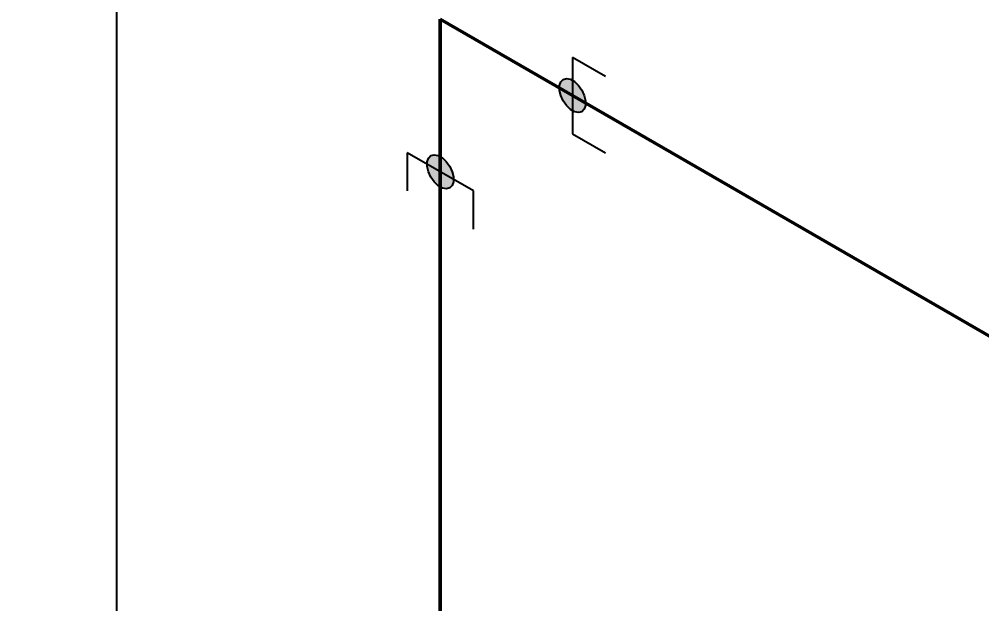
# Model space of a CAD drawing. Header units: millimetres. Extents: x 0 to 594, y 0 to 420.
# Drawn here: x 101.87 to 140.49, y 358.37 to 381.83 of the extents above; entities that cross this region are included whole.
import ezdxf

# ---------------------------------------------------------------- set-up
doc = ezdxf.new("R2010")
doc.units = ezdxf.units.MM
doc.header["$LTSCALE"] = 0.25
doc.layers.add('용접', color=1, linetype='Continuous')
doc.layers.add('치수', color=1, linetype='Continuous')
doc.layers.add('파이프 작은 보어', color=30, linetype='Continuous', lineweight=50)
doc.styles.add('AdskIsoMetric', font='arial.ttf', dxfattribs={"width": 0.8, "height": 2.5})
doc.styles.add('AdskIsoMetric-30', font='arial.ttf', dxfattribs={"width": 0.8, "height": 2.5})
doc.styles.add('AdskIsoMetric30', font='arial.ttf', dxfattribs={"width": 0.8, "oblique": 30, "height": 2.5})
doc.dimstyles.new('AdskIsoMetric', dxfattribs={"dimtxt": 2.5, "dimasz": 2.5, "dimexe": 1, "dimexo": 2, "dimgap": 0.8, "dimtad": 1, "dimdec": 0, "dimrnd": 1, "dimzin": 0, "dimdsep": 46, "dimtxsty": 'AdskIsoMetric', "dimcen": 0, "dimclrt": 7, "dimadec": 0, "dimazin": 0, "dimtfac": 1, "dimtdec": 0, "dimtmove": 1, "dimatfit": 3, "dimfxl": 0, "dimfrac": 2, "dimtolj": 1, "dimtzin": 0, "dimarcsym": 0})

# ---------------------------------------------------------------- blocks, each defined once
blk = doc.blocks.new('*D32')
at = {"layer": 'Defpoints', "color": 0}
for p in [(118.767, 381.832), (105.776, 280.494), (118.767, 272.994)]:
    blk.add_point(p, dxfattribs=at)
at = {"layer": '치수', "color": 0, "lineweight": -2}
for p, q in [((116.767, 382.986), (104.776, 389.909)), ((105.776, 386.832), (105.776, 282.994)), ((116.767, 274.149), (104.776, 281.072))]:
    blk.add_line(p, q, dxfattribs=at)
at = {"layer": '치수', "color": 0}
for points in [[(105.36, 386.832), (106.193, 386.832), (105.776, 389.332)], [(105.36, 282.994), (106.193, 282.994), (105.776, 280.494)]]:
    blk.add_solid(points, dxfattribs=at)
at = {"layer": '치수', "color": 7, "insert": (103.51, 336.222), "char_height": 2.5, "attachment_point": 5, "rotation": 90, "style": 'AdskIsoMetric30'}
blk.add_mtext('\\A1;4429', dxfattribs=at)
blk = doc.blocks.new('*D33')
at = {"layer": 'Defpoints', "color": 0}
for p in [(118.767, 396.832), (118.767, 381.832), (265.378, 297.185)]:
    blk.add_point(p, dxfattribs=at)
at = {"layer": '치수', "color": 0, "lineweight": -2}
for p, q in [((118.767, 384.141), (118.767, 397.986)), ((263.213, 313.435), (120.932, 395.582)), ((265.378, 299.495), (265.378, 313.34))]:
    blk.add_line(p, q, dxfattribs=at)
at = {"layer": '치수', "color": 0}
for points in [[(121.14, 395.943), (120.723, 395.221), (118.767, 396.832)], [(263.422, 313.796), (263.005, 313.075), (265.378, 312.185)]]:
    blk.add_solid(points, dxfattribs=at)
at = {"layer": '치수', "color": 7, "insert": (192.073, 357.126), "char_height": 2.5, "attachment_point": 5, "rotation": 330, "style": 'AdskIsoMetric-30'}
blk.add_mtext('\\A1;1384', dxfattribs=at)
blk = doc.blocks.new('엘보우-9-Iso2DSkew90')
at = {"color": 0, "linetype": 'ByBlock', "lineweight": -2, "extrusion": (-0.707107, -0.408248, 0.57735)}
for p, q in [((0, 0), (0, -6.124)), ((0, 0), (0, 0)), ((5.303, -3.062), (0, 0))]:
    blk.add_line(p, q, dxfattribs=at)
blk = doc.blocks.new('SocketWeld-1-IsoRight')
blk.add_hatch(color=256).paths.add_polyline_path([(0.0055, 0.0371), (0.0057, 0.0369), (0.006, 0.0367), (0.0062, 0.0365), (0.0064, 0.0363), (0.0066, 0.0361), (0.0068, 0.0359), (0.007, 0.0357), (0.0072, 0.0355), (0.0075, 0.0353), (0.0077, 0.0351), (0.0079, 0.0349), (0.0081, 0.0347), (0.0083, 0.0345), (0.0085, 0.0343), (0.0088, 0.0341), (0.009, 0.0339), (0.0092, 0.0337), (0.0094, 0.0334), (0.0096, 0.0332), (0.0098, 0.033), (0.01, 0.0328), (0.0103, 0.0326), (0.0105, 0.0324), (0.0107, 0.0322), (0.0109, 0.032), (0.0111, 0.0318), (0.0113, 0.0316), (0.0115, 0.0314), (0.0118, 0.0312), (0.012, 0.031), (0.0122, 0.0308), (0.0124, 0.0306), (0.0126, 0.0304), (0.0128, 0.0302), (0.013, 0.03), (0.0133, 0.0298), (0.0135, 0.0296), (0.0137, 0.0294), (0.0139, 0.0292), (0.0141, 0.0289), (0.0143, 0.0287), (0.0145, 0.0285), (0.0148, 0.0283), (0.015, 0.0281), (0.0152, 0.0279), (0.0154, 0.0277), (0.0156, 0.0275), (0.0158, 0.0273), (0.0161, 0.0271), (0.0161, 0.0271), (0.0162, 0.0268), (0.0164, 0.0266), (0.0166, 0.0263), (0.0168, 0.0261), (0.017, 0.0258), (0.0171, 0.0256), (0.0173, 0.0253), (0.0175, 0.025), (0.0177, 0.0248), (0.0179, 0.0245), (0.0181, 0.0243), (0.0182, 0.024), (0.0184, 0.0237), (0.0186, 0.0235), (0.0188, 0.0232), (0.019, 0.023), (0.0192, 0.0227), (0.0193, 0.0225), (0.0195, 0.0222), (0.0197, 0.0219), (0.0199, 0.0217), (0.0201, 0.0214), (0.0203, 0.0212), (0.0204, 0.0209), (0.0206, 0.0206), (0.0208, 0.0204), (0.021, 0.0201), (0.0212, 0.0199), (0.0213, 0.0196), (0.0215, 0.0193), (0.0217, 0.0191), (0.0219, 0.0188), (0.0221, 0.0186), (0.0223, 0.0183), (0.0224, 0.0181), (0.0226, 0.0178), (0.0228, 0.0175), (0.023, 0.0173), (0.0232, 0.017), (0.0234, 0.0168), (0.0235, 0.0165), (0.0237, 0.0162), (0.0239, 0.016), (0.0241, 0.0157), (0.0243, 0.0155), (0.0245, 0.0152), (0.0246, 0.015), (0.0248, 0.0147), (0.025, 0.0144), (0.025, 0.0144), (0.0251, 0.0141), (0.0253, 0.0139), (0.0254, 0.0136), (0.0255, 0.0133), (0.0257, 0.013), (0.0258, 0.0127), (0.0259, 0.0124), (0.0261, 0.0121), (0.0262, 0.0118), (0.0263, 0.0116), (0.0265, 0.0113), (0.0266, 0.011), (0.0267, 0.0107), (0.0269, 0.0104), (0.027, 0.0101), (0.0271, 0.0098), (0.0273, 0.0095), (0.0274, 0.0093), (0.0275, 0.009), (0.0277, 0.0087), (0.0278, 0.0084), (0.0279, 0.0081), (0.0281, 0.0078), (0.0282, 0.0075), (0.0283, 0.0072), (0.0284, 0.007), (0.0286, 0.0067), (0.0287, 0.0064), (0.0288, 0.0061), (0.029, 0.0058), (0.0291, 0.0055), (0.0292, 0.0052), (0.0294, 0.0049), (0.0295, 0.0047), (0.0296, 0.0044), (0.0298, 0.0041), (0.0299, 0.0038), (0.03, 0.0035), (0.0302, 0.0032), (0.0303, 0.0029), (0.0304, 0.0026), (0.0306, 0.0024), (0.0307, 0.0021), (0.0308, 0.0018), (0.031, 0.0015), (0.0311, 0.0012), (0.0312, 0.0009), (0.0314, 0.0006), (0.0315, 0.0003), (0.0315, 0.0003), (0.0316, 0.0001), (0.0316, -0.0002), (0.0317, -0.0005), (0.0318, -0.0008), (0.0319, -0.0011), (0.0319, -0.0014), (0.032, -0.0017), (0.0321, -0.002), (0.0321, -0.0022), (0.0322, -0.0025), (0.0323, -0.0028), (0.0323, -0.0031), (0.0324, -0.0034), (0.0325, -0.0037), (0.0325, -0.004), (0.0326, -0.0043), (0.0327, -0.0046), (0.0328, -0.0048), (0.0328, -0.0051), (0.0329, -0.0054), (0.033, -0.0057), (0.033, -0.006), (0.0331, -0.0063), (0.0332, -0.0066), (0.0332, -0.0069), (0.0333, -0.0071), (0.0334, -0.0074), (0.0335, -0.0077), (0.0335, -0.008), (0.0336, -0.0083), (0.0337, -0.0086), (0.0337, -0.0089), (0.0338, -0.0092), (0.0339, -0.0095), (0.0339, -0.0097), (0.034, -0.01), (0.0341, -0.0103), (0.0342, -0.0106), (0.0342, -0.0109), (0.0343, -0.0112), (0.0344, -0.0115), (0.0344, -0.0118), (0.0345, -0.012), (0.0346, -0.0123), (0.0346, -0.0126), (0.0347, -0.0129), (0.0348, -0.0132), (0.0349, -0.0135), (0.0349, -0.0138), (0.0349, -0.0138), (0.0349, -0.014), (0.0349, -0.0143), (0.0349, -0.0146), (0.0349, -0.0148), (0.0349, -0.0151), (0.0349, -0.0153), (0.0349, -0.0156), (0.0349, -0.0159), (0.0349, -0.0161), (0.0349, -0.0164), (0.0349, -0.0166), (0.0349, -0.0169), (0.0349, -0.0172), (0.0349, -0.0174), (0.0349, -0.0177), (0.0349, -0.0179), (0.0349, -0.0182), (0.0349, -0.0185), (0.0349, -0.0187), (0.0349, -0.019), (0.0349, -0.0192), (0.0349, -0.0195), (0.0349, -0.0198), (0.0349, -0.02), (0.0349, -0.0203), (0.0349, -0.0206), (0.0349, -0.0208), (0.0349, -0.0211), (0.0349, -0.0213), (0.0349, -0.0216), (0.0349, -0.0219), (0.0349, -0.0221), (0.0349, -0.0224), (0.0349, -0.0226), (0.0349, -0.0229), (0.0349, -0.0232), (0.0349, -0.0234), (0.0349, -0.0237), (0.0349, -0.0239), (0.0349, -0.0242), (0.0349, -0.0245), (0.0349, -0.0247), (0.0349, -0.025), (0.0349, -0.0252), (0.0349, -0.0255), (0.0349, -0.0258), (0.0349, -0.026), (0.0349, -0.0263), (0.0349, -0.0265), (0.0349, -0.0265), (0.0349, -0.0268), (0.0348, -0.027), (0.0347, -0.0272), (0.0346, -0.0274), (0.0346, -0.0276), (0.0345, -0.0278), (0.0344, -0.028), (0.0344, -0.0282), (0.0343, -0.0284), (0.0342, -0.0286), (0.0342, -0.0288), (0.0341, -0.029), (0.034, -0.0292), (0.0339, -0.0295), (0.0339, -0.0297), (0.0338, -0.0299), (0.0337, -0.0301), (0.0337, -0.0303), (0.0336, -0.0305), (0.0335, -0.0307), (0.0335, -0.0309), (0.0334, -0.0311), (0.0333, -0.0313), (0.0332, -0.0315), (0.0332, -0.0317), (0.0331, -0.0319), (0.033, -0.0322), (0.033, -0.0324), (0.0329, -0.0326), (0.0328, -0.0328), (0.0328, -0.033), (0.0327, -0.0332), (0.0326, -0.0334), (0.0325, -0.0336), (0.0325, -0.0338), (0.0324, -0.034), (0.0323, -0.0342), (0.0323, -0.0344), (0.0322, -0.0346), (0.0321, -0.0349), (0.0321, -0.0351), (0.032, -0.0353), (0.0319, -0.0355), (0.0319, -0.0357), (0.0318, -0.0359), (0.0317, -0.0361), (0.0316, -0.0363), (0.0316, -0.0365), (0.0315, -0.0367), (0.0315, -0.0367), (0.0314, -0.0369), (0.0312, -0.037), (0.0311, -0.0371), (0.031, -0.0373), (0.0308, -0.0374), (0.0307, -0.0375), (0.0306, -0.0377), (0.0304, -0.0378), (0.0303, -0.0379), (0.0302, -0.0381), (0.03, -0.0382), (0.0299, -0.0383), (0.0298, -0.0385), (0.0296, -0.0386), (0.0295, -0.0387), (0.0294, -0.0389), (0.0292, -0.039), (0.0291, -0.0391), (0.029, -0.0393), (0.0288, -0.0394), (0.0287, -0.0395), (0.0286, -0.0397), (0.0284, -0.0398), (0.0283, -0.0399), (0.0282, -0.0401), (0.0281, -0.0402), (0.0279, -0.0403), (0.0278, -0.0405), (0.0277, -0.0406), (0.0275, -0.0408), (0.0274, -0.0409), (0.0273, -0.041), (0.0271, -0.0412), (0.027, -0.0413), (0.0269, -0.0414), (0.0267, -0.0416), (0.0266, -0.0417), (0.0265, -0.0418), (0.0263, -0.042), (0.0262, -0.0421), (0.0261, -0.0422), (0.0259, -0.0424), (0.0258, -0.0425), (0.0257, -0.0426), (0.0255, -0.0428), (0.0254, -0.0429), (0.0253, -0.043), (0.0251, -0.0432), (0.025, -0.0433), (0.025, -0.0433), (0.0248, -0.0433), (0.0246, -0.0434), (0.0245, -0.0434), (0.0243, -0.0435), (0.0241, -0.0435), (0.0239, -0.0436), (0.0237, -0.0436), (0.0235, -0.0437), (0.0234, -0.0437), (0.0232, -0.0438), (0.023, -0.0438), (0.0228, -0.0439), (0.0226, -0.0439), (0.0224, -0.044), (0.0223, -0.044), (0.0221, -0.0441), (0.0219, -0.0441), (0.0217, -0.0442), (0.0215, -0.0442), (0.0213, -0.0443), (0.0212, -0.0443), (0.021, -0.0444), (0.0208, -0.0444), (0.0206, -0.0444), (0.0204, -0.0445), (0.0203, -0.0445), (0.0201, -0.0446), (0.0199, -0.0446), (0.0197, -0.0447), (0.0195, -0.0447), (0.0193, -0.0448), (0.0192, -0.0448), (0.019, -0.0449), (0.0188, -0.0449), (0.0186, -0.045), (0.0184, -0.045), (0.0182, -0.0451), (0.0181, -0.0451), (0.0179, -0.0452), (0.0177, -0.0452), (0.0175, -0.0453), (0.0173, -0.0453), (0.0171, -0.0454), (0.017, -0.0454), (0.0168, -0.0455), (0.0166, -0.0455), (0.0164, -0.0455), (0.0162, -0.0456), (0.0161, -0.0456), (0.0161, -0.0456), (0.0158, -0.0456), (0.0156, -0.0456), (0.0154, -0.0455), (0.0152, -0.0455), (0.015, -0.0454), (0.0148, -0.0454), (0.0145, -0.0453), (0.0143, -0.0453), (0.0141, -0.0453), (0.0139, -0.0452), (0.0137, -0.0452), (0.0135, -0.0451), (0.0133, -0.0451), (0.013, -0.045), (0.0128, -0.045), (0.0126, -0.0449), (0.0124, -0.0449), (0.0122, -0.0449), (0.012, -0.0448), (0.0118, -0.0448), (0.0115, -0.0447), (0.0113, -0.0447), (0.0111, -0.0446), (0.0109, -0.0446), (0.0107, -0.0446), (0.0105, -0.0445), (0.0103, -0.0445), (0.01, -0.0444), (0.0098, -0.0444), (0.0096, -0.0443), (0.0094, -0.0443), (0.0092, -0.0443), (0.009, -0.0442), (0.0088, -0.0442), (0.0085, -0.0441), (0.0083, -0.0441), (0.0081, -0.044), (0.0079, -0.044), (0.0077, -0.0439), (0.0075, -0.0439), (0.0072, -0.0439), (0.007, -0.0438), (0.0068, -0.0438), (0.0066, -0.0437), (0.0064, -0.0437), (0.0062, -0.0436), (0.006, -0.0436), (0.0057, -0.0436), (0.0055, -0.0435), (0.0055, -0.0435), (0.0053, -0.0434), (0.0051, -0.0433), (0.0049, -0.0431), (0.0046, -0.043), (0.0044, -0.0429), (0.0042, -0.0427), (0.004, -0.0426), (0.0037, -0.0425), (0.0035, -0.0423), (0.0033, -0.0422), (0.003, -0.0421), (0.0028, -0.042), (0.0026, -0.0418), (0.0024, -0.0417), (0.0021, -0.0416), (0.0019, -0.0414), (0.0017, -0.0413), (0.0015, -0.0412), (0.0012, -0.041), (0.001, -0.0409), (0.0008, -0.0408), (0.0006, -0.0406), (0.0003, -0.0405), (0.0001, -0.0404), (-0.0001, -0.0403), (-0.0003, -0.0401), (-0.0006, -0.04), (-0.0008, -0.0399), (-0.001, -0.0397), (-0.0012, -0.0396), (-0.0015, -0.0395), (-0.0017, -0.0393), (-0.0019, -0.0392), (-0.0021, -0.0391), (-0.0024, -0.039), (-0.0026, -0.0388), (-0.0028, -0.0387), (-0.003, -0.0386), (-0.0033, -0.0384), (-0.0035, -0.0383), (-0.0037, -0.0382), (-0.004, -0.038), (-0.0042, -0.0379), (-0.0044, -0.0378), (-0.0046, -0.0377), (-0.0049, -0.0375), (-0.0051, -0.0374), (-0.0053, -0.0373), (-0.0055, -0.0371), (-0.0055, -0.0371), (-0.0057, -0.0369), (-0.006, -0.0367), (-0.0062, -0.0365), (-0.0064, -0.0363), (-0.0066, -0.0361), (-0.0068, -0.0359), (-0.007, -0.0357), (-0.0072, -0.0355), (-0.0075, -0.0353), (-0.0077, -0.0351), (-0.0079, -0.0349), (-0.0081, -0.0347), (-0.0083, -0.0345), (-0.0085, -0.0343), (-0.0088, -0.0341), (-0.009, -0.0339), (-0.0092, -0.0337), (-0.0094, -0.0334), (-0.0096, -0.0332), (-0.0098, -0.033), (-0.01, -0.0328), (-0.0103, -0.0326), (-0.0105, -0.0324), (-0.0107, -0.0322), (-0.0109, -0.032), (-0.0111, -0.0318), (-0.0113, -0.0316), (-0.0115, -0.0314), (-0.0118, -0.0312), (-0.012, -0.031), (-0.0122, -0.0308), (-0.0124, -0.0306), (-0.0126, -0.0304), (-0.0128, -0.0302), (-0.013, -0.03), (-0.0133, -0.0298), (-0.0135, -0.0296), (-0.0137, -0.0294), (-0.0139, -0.0292), (-0.0141, -0.0289), (-0.0143, -0.0287), (-0.0145, -0.0285), (-0.0148, -0.0283), (-0.015, -0.0281), (-0.0152, -0.0279), (-0.0154, -0.0277), (-0.0156, -0.0275), (-0.0158, -0.0273), (-0.0161, -0.0271), (-0.0161, -0.0271), (-0.0162, -0.0268), (-0.0164, -0.0266), (-0.0166, -0.0263), (-0.0168, -0.0261), (-0.017, -0.0258), (-0.0171, -0.0256), (-0.0173, -0.0253), (-0.0175, -0.025), (-0.0177, -0.0248), (-0.0179, -0.0245), (-0.0181, -0.0243), (-0.0182, -0.024), (-0.0184, -0.0237), (-0.0186, -0.0235), (-0.0188, -0.0232), (-0.019, -0.023), (-0.0192, -0.0227), (-0.0193, -0.0225), (-0.0195, -0.0222), (-0.0197, -0.0219), (-0.0199, -0.0217), (-0.0201, -0.0214), (-0.0203, -0.0212), (-0.0204, -0.0209), (-0.0206, -0.0206), (-0.0208, -0.0204), (-0.021, -0.0201), (-0.0212, -0.0199), (-0.0213, -0.0196), (-0.0215, -0.0193), (-0.0217, -0.0191), (-0.0219, -0.0188), (-0.0221, -0.0186), (-0.0223, -0.0183), (-0.0224, -0.0181), (-0.0226, -0.0178), (-0.0228, -0.0175), (-0.023, -0.0173), (-0.0232, -0.017), (-0.0234, -0.0168), (-0.0235, -0.0165), (-0.0237, -0.0162), (-0.0239, -0.016), (-0.0241, -0.0157), (-0.0243, -0.0155), (-0.0245, -0.0152), (-0.0246, -0.015), (-0.0248, -0.0147), (-0.025, -0.0144), (-0.025, -0.0144), (-0.0251, -0.0141), (-0.0253, -0.0139), (-0.0254, -0.0136), (-0.0255, -0.0133), (-0.0257, -0.013), (-0.0258, -0.0127), (-0.0259, -0.0124), (-0.0261, -0.0121), (-0.0262, -0.0118), (-0.0263, -0.0116), (-0.0265, -0.0113), (-0.0266, -0.011), (-0.0267, -0.0107), (-0.0269, -0.0104), (-0.027, -0.0101), (-0.0271, -0.0098), (-0.0273, -0.0095), (-0.0274, -0.0093), (-0.0275, -0.009), (-0.0277, -0.0087), (-0.0278, -0.0084), (-0.0279, -0.0081), (-0.0281, -0.0078), (-0.0282, -0.0075), (-0.0283, -0.0072), (-0.0284, -0.007), (-0.0286, -0.0067), (-0.0287, -0.0064), (-0.0288, -0.0061), (-0.029, -0.0058), (-0.0291, -0.0055), (-0.0292, -0.0052), (-0.0294, -0.0049), (-0.0295, -0.0047), (-0.0296, -0.0044), (-0.0298, -0.0041), (-0.0299, -0.0038), (-0.03, -0.0035), (-0.0302, -0.0032), (-0.0303, -0.0029), (-0.0304, -0.0026), (-0.0306, -0.0024), (-0.0307, -0.0021), (-0.0308, -0.0018), (-0.031, -0.0015), (-0.0311, -0.0012), (-0.0312, -0.0009), (-0.0314, -0.0006), (-0.0315, -0.0003), (-0.0315, -0.0003), (-0.0316, -0.0001), (-0.0316, 0.0002), (-0.0317, 0.0005), (-0.0318, 0.0008), (-0.0319, 0.0011), (-0.0319, 0.0014), (-0.032, 0.0017), (-0.0321, 0.002), (-0.0321, 0.0022), (-0.0322, 0.0025), (-0.0323, 0.0028), (-0.0323, 0.0031), (-0.0324, 0.0034), (-0.0325, 0.0037), (-0.0325, 0.004), (-0.0326, 0.0043), (-0.0327, 0.0046), (-0.0328, 0.0048), (-0.0328, 0.0051), (-0.0329, 0.0054), (-0.033, 0.0057), (-0.033, 0.006), (-0.0331, 0.0063), (-0.0332, 0.0066), (-0.0332, 0.0069), (-0.0333, 0.0071), (-0.0334, 0.0074), (-0.0335, 0.0077), (-0.0335, 0.008), (-0.0336, 0.0083), (-0.0337, 0.0086), (-0.0337, 0.0089), (-0.0338, 0.0092), (-0.0339, 0.0095), (-0.0339, 0.0097), (-0.034, 0.01), (-0.0341, 0.0103), (-0.0342, 0.0106), (-0.0342, 0.0109), (-0.0343, 0.0112), (-0.0344, 0.0115), (-0.0344, 0.0118), (-0.0345, 0.012), (-0.0346, 0.0123), (-0.0346, 0.0126), (-0.0347, 0.0129), (-0.0348, 0.0132), (-0.0349, 0.0135), (-0.0349, 0.0138), (-0.0349, 0.0138), (-0.0349, 0.014), (-0.0349, 0.0143), (-0.0349, 0.0146), (-0.0349, 0.0148), (-0.0349, 0.0151), (-0.0349, 0.0153), (-0.0349, 0.0156), (-0.0349, 0.0159), (-0.0349, 0.0161), (-0.0349, 0.0164), (-0.0349, 0.0166), (-0.0349, 0.0169), (-0.0349, 0.0172), (-0.0349, 0.0174), (-0.0349, 0.0177), (-0.0349, 0.0179), (-0.0349, 0.0182), (-0.0349, 0.0185), (-0.0349, 0.0187), (-0.0349, 0.019), (-0.0349, 0.0192), (-0.0349, 0.0195), (-0.0349, 0.0198), (-0.0349, 0.02), (-0.0349, 0.0203), (-0.0349, 0.0206), (-0.0349, 0.0208), (-0.0349, 0.0211), (-0.0349, 0.0213), (-0.0349, 0.0216), (-0.0349, 0.0219), (-0.0349, 0.0221), (-0.0349, 0.0224), (-0.0349, 0.0226), (-0.0349, 0.0229), (-0.0349, 0.0232), (-0.0349, 0.0234), (-0.0349, 0.0237), (-0.0349, 0.0239), (-0.0349, 0.0242), (-0.0349, 0.0245), (-0.0349, 0.0247), (-0.0349, 0.025), (-0.0349, 0.0252), (-0.0349, 0.0255), (-0.0349, 0.0258), (-0.0349, 0.026), (-0.0349, 0.0263), (-0.0349, 0.0265), (-0.0349, 0.0265), (-0.0349, 0.0268), (-0.0348, 0.027), (-0.0347, 0.0272), (-0.0346, 0.0274), (-0.0346, 0.0276), (-0.0345, 0.0278), (-0.0344, 0.028), (-0.0344, 0.0282), (-0.0343, 0.0284), (-0.0342, 0.0286), (-0.0342, 0.0288), (-0.0341, 0.029), (-0.034, 0.0292), (-0.0339, 0.0295), (-0.0339, 0.0297), (-0.0338, 0.0299), (-0.0337, 0.0301), (-0.0337, 0.0303), (-0.0336, 0.0305), (-0.0335, 0.0307), (-0.0335, 0.0309), (-0.0334, 0.0311), (-0.0333, 0.0313), (-0.0332, 0.0315), (-0.0332, 0.0317), (-0.0331, 0.0319), (-0.033, 0.0322), (-0.033, 0.0324), (-0.0329, 0.0326), (-0.0328, 0.0328), (-0.0328, 0.033), (-0.0327, 0.0332), (-0.0326, 0.0334), (-0.0325, 0.0336), (-0.0325, 0.0338), (-0.0324, 0.034), (-0.0323, 0.0342), (-0.0323, 0.0344), (-0.0322, 0.0346), (-0.0321, 0.0349), (-0.0321, 0.0351), (-0.032, 0.0353), (-0.0319, 0.0355), (-0.0319, 0.0357), (-0.0318, 0.0359), (-0.0317, 0.0361), (-0.0316, 0.0363), (-0.0316, 0.0365), (-0.0315, 0.0367), (-0.0315, 0.0367), (-0.0314, 0.0369), (-0.0312, 0.037), (-0.0311, 0.0371), (-0.031, 0.0373), (-0.0308, 0.0374), (-0.0307, 0.0375), (-0.0306, 0.0377), (-0.0304, 0.0378), (-0.0303, 0.0379), (-0.0302, 0.0381), (-0.03, 0.0382), (-0.0299, 0.0383), (-0.0298, 0.0385), (-0.0296, 0.0386), (-0.0295, 0.0387), (-0.0294, 0.0389), (-0.0292, 0.039), (-0.0291, 0.0391), (-0.029, 0.0393), (-0.0288, 0.0394), (-0.0287, 0.0395), (-0.0286, 0.0397), (-0.0284, 0.0398), (-0.0283, 0.0399), (-0.0282, 0.0401), (-0.0281, 0.0402), (-0.0279, 0.0403), (-0.0278, 0.0405), (-0.0277, 0.0406), (-0.0275, 0.0408), (-0.0274, 0.0409), (-0.0273, 0.041), (-0.0271, 0.0412), (-0.027, 0.0413), (-0.0269, 0.0414), (-0.0267, 0.0416), (-0.0266, 0.0417), (-0.0265, 0.0418), (-0.0263, 0.042), (-0.0262, 0.0421), (-0.0261, 0.0422), (-0.0259, 0.0424), (-0.0258, 0.0425), (-0.0257, 0.0426), (-0.0255, 0.0428), (-0.0254, 0.0429), (-0.0253, 0.043), (-0.0251, 0.0432), (-0.025, 0.0433), (-0.025, 0.0433), (-0.0248, 0.0433), (-0.0246, 0.0434), (-0.0245, 0.0434), (-0.0243, 0.0435), (-0.0241, 0.0435), (-0.0239, 0.0436), (-0.0237, 0.0436), (-0.0235, 0.0437), (-0.0234, 0.0437), (-0.0232, 0.0438), (-0.023, 0.0438), (-0.0228, 0.0439), (-0.0226, 0.0439), (-0.0224, 0.044), (-0.0223, 0.044), (-0.0221, 0.0441), (-0.0219, 0.0441), (-0.0217, 0.0442), (-0.0215, 0.0442), (-0.0213, 0.0443), (-0.0212, 0.0443), (-0.021, 0.0444), (-0.0208, 0.0444), (-0.0206, 0.0444), (-0.0204, 0.0445), (-0.0203, 0.0445), (-0.0201, 0.0446), (-0.0199, 0.0446), (-0.0197, 0.0447), (-0.0195, 0.0447), (-0.0193, 0.0448), (-0.0192, 0.0448), (-0.019, 0.0449), (-0.0188, 0.0449), (-0.0186, 0.045), (-0.0184, 0.045), (-0.0182, 0.0451), (-0.0181, 0.0451), (-0.0179, 0.0452), (-0.0177, 0.0452), (-0.0175, 0.0453), (-0.0173, 0.0453), (-0.0171, 0.0454), (-0.017, 0.0454), (-0.0168, 0.0455), (-0.0166, 0.0455), (-0.0164, 0.0455), (-0.0162, 0.0456), (-0.0161, 0.0456), (-0.0161, 0.0456), (-0.0158, 0.0456), (-0.0156, 0.0456), (-0.0154, 0.0455), (-0.0152, 0.0455), (-0.015, 0.0454), (-0.0148, 0.0454), (-0.0145, 0.0453), (-0.0143, 0.0453), (-0.0141, 0.0453), (-0.0139, 0.0452), (-0.0137, 0.0452), (-0.0135, 0.0451), (-0.0133, 0.0451), (-0.013, 0.045), (-0.0128, 0.045), (-0.0126, 0.0449), (-0.0124, 0.0449), (-0.0122, 0.0449), (-0.012, 0.0448), (-0.0118, 0.0448), (-0.0115, 0.0447), (-0.0113, 0.0447), (-0.0111, 0.0446), (-0.0109, 0.0446), (-0.0107, 0.0446), (-0.0105, 0.0445), (-0.0103, 0.0445), (-0.01, 0.0444), (-0.0098, 0.0444), (-0.0096, 0.0443), (-0.0094, 0.0443), (-0.0092, 0.0443), (-0.009, 0.0442), (-0.0088, 0.0442), (-0.0085, 0.0441), (-0.0083, 0.0441), (-0.0081, 0.044), (-0.0079, 0.044), (-0.0077, 0.0439), (-0.0075, 0.0439), (-0.0072, 0.0439), (-0.007, 0.0438), (-0.0068, 0.0438), (-0.0066, 0.0437), (-0.0064, 0.0437), (-0.0062, 0.0436), (-0.006, 0.0436), (-0.0057, 0.0436), (-0.0055, 0.0435), (-0.0055, 0.0435), (-0.0053, 0.0434), (-0.0051, 0.0433), (-0.0049, 0.0431), (-0.0046, 0.043), (-0.0044, 0.0429), (-0.0042, 0.0427), (-0.004, 0.0426), (-0.0037, 0.0425), (-0.0035, 0.0423), (-0.0033, 0.0422), (-0.003, 0.0421), (-0.0028, 0.042), (-0.0026, 0.0418), (-0.0024, 0.0417), (-0.0021, 0.0416), (-0.0019, 0.0414), (-0.0017, 0.0413), (-0.0015, 0.0412), (-0.0012, 0.041), (-0.001, 0.0409), (-0.0008, 0.0408), (-0.0006, 0.0406), (-0.0003, 0.0405), (-0.0001, 0.0404), (0.0001, 0.0403), (0.0003, 0.0401), (0.0006, 0.04), (0.0008, 0.0399), (0.001, 0.0397), (0.0012, 0.0396), (0.0015, 0.0395), (0.0017, 0.0393), (0.0019, 0.0392), (0.0021, 0.0391), (0.0024, 0.039), (0.0026, 0.0388), (0.0028, 0.0387), (0.003, 0.0386), (0.0033, 0.0384), (0.0035, 0.0383), (0.0037, 0.0382), (0.004, 0.038), (0.0042, 0.0379), (0.0044, 0.0378), (0.0046, 0.0377), (0.0049, 0.0375), (0.0051, 0.0374), (0.0053, 0.0373)], flags=0)
at = {"color": 0, "linetype": 'ByBlock', "lineweight": -2, "extrusion": (0.707107, 0.408248, -0.57735)}
for p, q in [((0, 0.1021), (-0.0884, 0.1531)), ((0, -0.1021), (0, 0.1021)), ((-0.0349, 0.0265), (-0.0315, 0.0367)), ((-0.0349, 0.0138), (-0.0349, 0.0265)), ((-0.0315, 0.0367), (-0.025, 0.0433)), ((-0.025, 0.0433), (-0.0161, 0.0456)), ((-0.0161, 0.0456), (-0.0055, 0.0435)), ((-0.0055, 0.0435), (0.0055, 0.0371)), ((0.0055, 0.0371), (0.0161, 0.0271)), ((0.0161, 0.0271), (0.025, 0.0144)), ((-0.0315, -0.0003), (-0.0349, 0.0138)), ((0.025, 0.0144), (0.0315, 0.0003)), ((0.0315, 0.0003), (0.0349, -0.0138)), ((-0.025, -0.0144), (-0.0315, -0.0003)), ((-0.0161, -0.0271), (-0.025, -0.0144)), ((0.0349, -0.0138), (0.0349, -0.0265)), ((-0.0884, -0.051), (0, -0.1021)), ((-0.0055, -0.0371), (-0.0161, -0.0271)), ((0.0055, -0.0435), (-0.0055, -0.0371)), ((0.0161, -0.0456), (0.0055, -0.0435)), ((0.025, -0.0433), (0.0161, -0.0456)), ((0.0315, -0.0367), (0.025, -0.0433)), ((0.0349, -0.0265), (0.0315, -0.0367))]:
    blk.add_line(p, q, dxfattribs=at)
blk = doc.blocks.new('SocketWeld-2-IsoLeft')
blk.add_hatch(color=256).paths.add_polyline_path([(0.0405, 0.017), (0.0406, 0.0168), (0.0407, 0.0166), (0.0409, 0.0165), (0.041, 0.0163), (0.0412, 0.0161), (0.0413, 0.016), (0.0415, 0.0158), (0.0416, 0.0157), (0.0418, 0.0155), (0.0419, 0.0153), (0.042, 0.0152), (0.0422, 0.015), (0.0423, 0.0148), (0.0425, 0.0147), (0.0426, 0.0145), (0.0428, 0.0143), (0.0429, 0.0142), (0.0431, 0.014), (0.0432, 0.0138), (0.0433, 0.0137), (0.0435, 0.0135), (0.0436, 0.0134), (0.0438, 0.0132), (0.0439, 0.013), (0.0441, 0.0129), (0.0442, 0.0127), (0.0444, 0.0125), (0.0445, 0.0124), (0.0447, 0.0122), (0.0448, 0.012), (0.0449, 0.0119), (0.0451, 0.0117), (0.0452, 0.0115), (0.0454, 0.0114), (0.0455, 0.0112), (0.0457, 0.0111), (0.0458, 0.0109), (0.046, 0.0107), (0.0461, 0.0106), (0.0462, 0.0104), (0.0464, 0.0102), (0.0465, 0.0101), (0.0467, 0.0099), (0.0468, 0.0097), (0.047, 0.0096), (0.0471, 0.0094), (0.0473, 0.0092), (0.0474, 0.0091), (0.0476, 0.0089), (0.0476, 0.0089), (0.0476, 0.0087), (0.0477, 0.0086), (0.0477, 0.0084), (0.0478, 0.0082), (0.0478, 0.008), (0.0479, 0.0078), (0.0479, 0.0076), (0.048, 0.0075), (0.048, 0.0073), (0.0481, 0.0071), (0.0481, 0.0069), (0.0482, 0.0067), (0.0482, 0.0066), (0.0483, 0.0064), (0.0483, 0.0062), (0.0484, 0.006), (0.0484, 0.0058), (0.0485, 0.0056), (0.0485, 0.0055), (0.0486, 0.0053), (0.0486, 0.0051), (0.0487, 0.0049), (0.0487, 0.0047), (0.0488, 0.0046), (0.0488, 0.0044), (0.0489, 0.0042), (0.0489, 0.004), (0.049, 0.0038), (0.049, 0.0036), (0.0491, 0.0035), (0.0491, 0.0033), (0.0492, 0.0031), (0.0492, 0.0029), (0.0493, 0.0027), (0.0493, 0.0025), (0.0494, 0.0024), (0.0494, 0.0022), (0.0495, 0.002), (0.0495, 0.0018), (0.0496, 0.0016), (0.0496, 0.0015), (0.0497, 0.0013), (0.0497, 0.0011), (0.0498, 0.0009), (0.0498, 0.0007), (0.0499, 0.0005), (0.0499, 0.0004), (0.05, 0.0002), (0.05, 0), (0.05, 0), (0.05, -0.0002), (0.0499, -0.0004), (0.0499, -0.0005), (0.0498, -0.0007), (0.0498, -0.0009), (0.0497, -0.0011), (0.0497, -0.0013), (0.0496, -0.0015), (0.0496, -0.0016), (0.0495, -0.0018), (0.0495, -0.002), (0.0494, -0.0022), (0.0494, -0.0024), (0.0493, -0.0025), (0.0493, -0.0027), (0.0492, -0.0029), (0.0492, -0.0031), (0.0491, -0.0033), (0.0491, -0.0035), (0.049, -0.0036), (0.049, -0.0038), (0.0489, -0.004), (0.0489, -0.0042), (0.0488, -0.0044), (0.0488, -0.0046), (0.0487, -0.0047), (0.0487, -0.0049), (0.0486, -0.0051), (0.0486, -0.0053), (0.0485, -0.0055), (0.0485, -0.0056), (0.0484, -0.0058), (0.0484, -0.006), (0.0483, -0.0062), (0.0483, -0.0064), (0.0482, -0.0066), (0.0482, -0.0067), (0.0481, -0.0069), (0.0481, -0.0071), (0.048, -0.0073), (0.048, -0.0075), (0.0479, -0.0076), (0.0479, -0.0078), (0.0478, -0.008), (0.0478, -0.0082), (0.0477, -0.0084), (0.0477, -0.0086), (0.0476, -0.0087), (0.0476, -0.0089), (0.0476, -0.0089), (0.0474, -0.0091), (0.0473, -0.0092), (0.0471, -0.0094), (0.047, -0.0096), (0.0468, -0.0097), (0.0467, -0.0099), (0.0465, -0.0101), (0.0464, -0.0102), (0.0462, -0.0104), (0.0461, -0.0106), (0.046, -0.0107), (0.0458, -0.0109), (0.0457, -0.0111), (0.0455, -0.0112), (0.0454, -0.0114), (0.0452, -0.0115), (0.0451, -0.0117), (0.0449, -0.0119), (0.0448, -0.012), (0.0447, -0.0122), (0.0445, -0.0124), (0.0444, -0.0125), (0.0442, -0.0127), (0.0441, -0.0129), (0.0439, -0.013), (0.0438, -0.0132), (0.0436, -0.0134), (0.0435, -0.0135), (0.0433, -0.0137), (0.0432, -0.0138), (0.0431, -0.014), (0.0429, -0.0142), (0.0428, -0.0143), (0.0426, -0.0145), (0.0425, -0.0147), (0.0423, -0.0148), (0.0422, -0.015), (0.042, -0.0152), (0.0419, -0.0153), (0.0418, -0.0155), (0.0416, -0.0157), (0.0415, -0.0158), (0.0413, -0.016), (0.0412, -0.0161), (0.041, -0.0163), (0.0409, -0.0165), (0.0407, -0.0166), (0.0406, -0.0168), (0.0405, -0.017), (0.0405, -0.017), (0.0402, -0.0171), (0.04, -0.0172), (0.0398, -0.0174), (0.0395, -0.0175), (0.0393, -0.0176), (0.0391, -0.0177), (0.0389, -0.0179), (0.0386, -0.018), (0.0384, -0.0181), (0.0382, -0.0183), (0.038, -0.0184), (0.0377, -0.0185), (0.0375, -0.0187), (0.0373, -0.0188), (0.0371, -0.0189), (0.0368, -0.0191), (0.0366, -0.0192), (0.0364, -0.0193), (0.0362, -0.0194), (0.0359, -0.0196), (0.0357, -0.0197), (0.0355, -0.0198), (0.0353, -0.02), (0.035, -0.0201), (0.0348, -0.0202), (0.0346, -0.0204), (0.0344, -0.0205), (0.0341, -0.0206), (0.0339, -0.0207), (0.0337, -0.0209), (0.0335, -0.021), (0.0332, -0.0211), (0.033, -0.0213), (0.0328, -0.0214), (0.0325, -0.0215), (0.0323, -0.0217), (0.0321, -0.0218), (0.0319, -0.0219), (0.0316, -0.0221), (0.0314, -0.0222), (0.0312, -0.0223), (0.031, -0.0224), (0.0307, -0.0226), (0.0305, -0.0227), (0.0303, -0.0228), (0.0301, -0.023), (0.0298, -0.0231), (0.0296, -0.0232), (0.0294, -0.0234), (0.0294, -0.0234), (0.0291, -0.0234), (0.0288, -0.0235), (0.0285, -0.0236), (0.0283, -0.0237), (0.028, -0.0238), (0.0277, -0.0239), (0.0274, -0.0239), (0.0271, -0.024), (0.0268, -0.0241), (0.0265, -0.0242), (0.0263, -0.0243), (0.026, -0.0244), (0.0257, -0.0244), (0.0254, -0.0245), (0.0251, -0.0246), (0.0248, -0.0247), (0.0246, -0.0248), (0.0243, -0.0249), (0.024, -0.0249), (0.0237, -0.025), (0.0234, -0.0251), (0.0231, -0.0252), (0.0228, -0.0253), (0.0226, -0.0254), (0.0223, -0.0254), (0.022, -0.0255), (0.0217, -0.0256), (0.0214, -0.0257), (0.0211, -0.0258), (0.0209, -0.0259), (0.0206, -0.0259), (0.0203, -0.026), (0.02, -0.0261), (0.0197, -0.0262), (0.0194, -0.0263), (0.0191, -0.0264), (0.0189, -0.0265), (0.0186, -0.0265), (0.0183, -0.0266), (0.018, -0.0267), (0.0177, -0.0268), (0.0174, -0.0269), (0.0172, -0.027), (0.0169, -0.027), (0.0166, -0.0271), (0.0163, -0.0272), (0.016, -0.0273), (0.0157, -0.0274), (0.0155, -0.0275), (0.0155, -0.0275), (0.0151, -0.0275), (0.0148, -0.0275), (0.0145, -0.0275), (0.0142, -0.0276), (0.0139, -0.0276), (0.0136, -0.0276), (0.0132, -0.0277), (0.0129, -0.0277), (0.0126, -0.0277), (0.0123, -0.0277), (0.012, -0.0278), (0.0117, -0.0278), (0.0114, -0.0278), (0.011, -0.0279), (0.0107, -0.0279), (0.0104, -0.0279), (0.0101, -0.0279), (0.0098, -0.028), (0.0095, -0.028), (0.0091, -0.028), (0.0088, -0.0281), (0.0085, -0.0281), (0.0082, -0.0281), (0.0079, -0.0281), (0.0076, -0.0282), (0.0073, -0.0282), (0.0069, -0.0282), (0.0066, -0.0283), (0.0063, -0.0283), (0.006, -0.0283), (0.0057, -0.0283), (0.0054, -0.0284), (0.005, -0.0284), (0.0047, -0.0284), (0.0044, -0.0285), (0.0041, -0.0285), (0.0038, -0.0285), (0.0035, -0.0286), (0.0032, -0.0286), (0.0028, -0.0286), (0.0025, -0.0286), (0.0022, -0.0287), (0.0019, -0.0287), (0.0016, -0.0287), (0.0013, -0.0288), (0.0009, -0.0288), (0.0006, -0.0288), (0.0003, -0.0288), (0, -0.0289), (0, -0.0289), (-0.0003, -0.0288), (-0.0006, -0.0288), (-0.0009, -0.0288), (-0.0013, -0.0288), (-0.0016, -0.0287), (-0.0019, -0.0287), (-0.0022, -0.0287), (-0.0025, -0.0286), (-0.0028, -0.0286), (-0.0032, -0.0286), (-0.0035, -0.0286), (-0.0038, -0.0285), (-0.0041, -0.0285), (-0.0044, -0.0285), (-0.0047, -0.0284), (-0.005, -0.0284), (-0.0054, -0.0284), (-0.0057, -0.0283), (-0.006, -0.0283), (-0.0063, -0.0283), (-0.0066, -0.0283), (-0.0069, -0.0282), (-0.0073, -0.0282), (-0.0076, -0.0282), (-0.0079, -0.0281), (-0.0082, -0.0281), (-0.0085, -0.0281), (-0.0088, -0.0281), (-0.0091, -0.028), (-0.0095, -0.028), (-0.0098, -0.028), (-0.0101, -0.0279), (-0.0104, -0.0279), (-0.0107, -0.0279), (-0.011, -0.0279), (-0.0114, -0.0278), (-0.0117, -0.0278), (-0.012, -0.0278), (-0.0123, -0.0277), (-0.0126, -0.0277), (-0.0129, -0.0277), (-0.0132, -0.0277), (-0.0136, -0.0276), (-0.0139, -0.0276), (-0.0142, -0.0276), (-0.0145, -0.0275), (-0.0148, -0.0275), (-0.0151, -0.0275), (-0.0155, -0.0275), (-0.0155, -0.0275), (-0.0157, -0.0274), (-0.016, -0.0273), (-0.0163, -0.0272), (-0.0166, -0.0271), (-0.0169, -0.027), (-0.0172, -0.027), (-0.0174, -0.0269), (-0.0177, -0.0268), (-0.018, -0.0267), (-0.0183, -0.0266), (-0.0186, -0.0265), (-0.0189, -0.0265), (-0.0191, -0.0264), (-0.0194, -0.0263), (-0.0197, -0.0262), (-0.02, -0.0261), (-0.0203, -0.026), (-0.0206, -0.0259), (-0.0209, -0.0259), (-0.0211, -0.0258), (-0.0214, -0.0257), (-0.0217, -0.0256), (-0.022, -0.0255), (-0.0223, -0.0254), (-0.0226, -0.0254), (-0.0228, -0.0253), (-0.0231, -0.0252), (-0.0234, -0.0251), (-0.0237, -0.025), (-0.024, -0.0249), (-0.0243, -0.0249), (-0.0246, -0.0248), (-0.0248, -0.0247), (-0.0251, -0.0246), (-0.0254, -0.0245), (-0.0257, -0.0244), (-0.026, -0.0244), (-0.0263, -0.0243), (-0.0265, -0.0242), (-0.0268, -0.0241), (-0.0271, -0.024), (-0.0274, -0.0239), (-0.0277, -0.0239), (-0.028, -0.0238), (-0.0283, -0.0237), (-0.0285, -0.0236), (-0.0288, -0.0235), (-0.0291, -0.0234), (-0.0294, -0.0234), (-0.0294, -0.0234), (-0.0296, -0.0232), (-0.0298, -0.0231), (-0.0301, -0.023), (-0.0303, -0.0228), (-0.0305, -0.0227), (-0.0307, -0.0226), (-0.031, -0.0224), (-0.0312, -0.0223), (-0.0314, -0.0222), (-0.0316, -0.0221), (-0.0319, -0.0219), (-0.0321, -0.0218), (-0.0323, -0.0217), (-0.0325, -0.0215), (-0.0328, -0.0214), (-0.033, -0.0213), (-0.0332, -0.0211), (-0.0335, -0.021), (-0.0337, -0.0209), (-0.0339, -0.0207), (-0.0341, -0.0206), (-0.0344, -0.0205), (-0.0346, -0.0204), (-0.0348, -0.0202), (-0.035, -0.0201), (-0.0353, -0.02), (-0.0355, -0.0198), (-0.0357, -0.0197), (-0.0359, -0.0196), (-0.0362, -0.0194), (-0.0364, -0.0193), (-0.0366, -0.0192), (-0.0368, -0.0191), (-0.0371, -0.0189), (-0.0373, -0.0188), (-0.0375, -0.0187), (-0.0377, -0.0185), (-0.038, -0.0184), (-0.0382, -0.0183), (-0.0384, -0.0181), (-0.0386, -0.018), (-0.0389, -0.0179), (-0.0391, -0.0177), (-0.0393, -0.0176), (-0.0395, -0.0175), (-0.0398, -0.0174), (-0.04, -0.0172), (-0.0402, -0.0171), (-0.0405, -0.017), (-0.0405, -0.017), (-0.0406, -0.0168), (-0.0407, -0.0166), (-0.0409, -0.0165), (-0.041, -0.0163), (-0.0412, -0.0161), (-0.0413, -0.016), (-0.0415, -0.0158), (-0.0416, -0.0157), (-0.0418, -0.0155), (-0.0419, -0.0153), (-0.042, -0.0152), (-0.0422, -0.015), (-0.0423, -0.0148), (-0.0425, -0.0147), (-0.0426, -0.0145), (-0.0428, -0.0143), (-0.0429, -0.0142), (-0.0431, -0.014), (-0.0432, -0.0138), (-0.0433, -0.0137), (-0.0435, -0.0135), (-0.0436, -0.0134), (-0.0438, -0.0132), (-0.0439, -0.013), (-0.0441, -0.0129), (-0.0442, -0.0127), (-0.0444, -0.0125), (-0.0445, -0.0124), (-0.0447, -0.0122), (-0.0448, -0.012), (-0.0449, -0.0119), (-0.0451, -0.0117), (-0.0452, -0.0115), (-0.0454, -0.0114), (-0.0455, -0.0112), (-0.0457, -0.0111), (-0.0458, -0.0109), (-0.046, -0.0107), (-0.0461, -0.0106), (-0.0462, -0.0104), (-0.0464, -0.0102), (-0.0465, -0.0101), (-0.0467, -0.0099), (-0.0468, -0.0097), (-0.047, -0.0096), (-0.0471, -0.0094), (-0.0473, -0.0092), (-0.0474, -0.0091), (-0.0476, -0.0089), (-0.0476, -0.0089), (-0.0476, -0.0087), (-0.0477, -0.0086), (-0.0477, -0.0084), (-0.0478, -0.0082), (-0.0478, -0.008), (-0.0479, -0.0078), (-0.0479, -0.0076), (-0.048, -0.0075), (-0.048, -0.0073), (-0.0481, -0.0071), (-0.0481, -0.0069), (-0.0482, -0.0067), (-0.0482, -0.0066), (-0.0483, -0.0064), (-0.0483, -0.0062), (-0.0484, -0.006), (-0.0484, -0.0058), (-0.0485, -0.0056), (-0.0485, -0.0055), (-0.0486, -0.0053), (-0.0486, -0.0051), (-0.0487, -0.0049), (-0.0487, -0.0047), (-0.0488, -0.0046), (-0.0488, -0.0044), (-0.0489, -0.0042), (-0.0489, -0.004), (-0.049, -0.0038), (-0.049, -0.0036), (-0.0491, -0.0035), (-0.0491, -0.0033), (-0.0492, -0.0031), (-0.0492, -0.0029), (-0.0493, -0.0027), (-0.0493, -0.0025), (-0.0494, -0.0024), (-0.0494, -0.0022), (-0.0495, -0.002), (-0.0495, -0.0018), (-0.0496, -0.0016), (-0.0496, -0.0015), (-0.0497, -0.0013), (-0.0497, -0.0011), (-0.0498, -0.0009), (-0.0498, -0.0007), (-0.0499, -0.0005), (-0.0499, -0.0004), (-0.05, -0.0002), (-0.05, 0), (-0.05, 0), (-0.05, 0.0002), (-0.0499, 0.0004), (-0.0499, 0.0005), (-0.0498, 0.0007), (-0.0498, 0.0009), (-0.0497, 0.0011), (-0.0497, 0.0013), (-0.0496, 0.0015), (-0.0496, 0.0016), (-0.0495, 0.0018), (-0.0495, 0.002), (-0.0494, 0.0022), (-0.0494, 0.0024), (-0.0493, 0.0025), (-0.0493, 0.0027), (-0.0492, 0.0029), (-0.0492, 0.0031), (-0.0491, 0.0033), (-0.0491, 0.0035), (-0.049, 0.0036), (-0.049, 0.0038), (-0.0489, 0.004), (-0.0489, 0.0042), (-0.0488, 0.0044), (-0.0488, 0.0046), (-0.0487, 0.0047), (-0.0487, 0.0049), (-0.0486, 0.0051), (-0.0486, 0.0053), (-0.0485, 0.0055), (-0.0485, 0.0056), (-0.0484, 0.0058), (-0.0484, 0.006), (-0.0483, 0.0062), (-0.0483, 0.0064), (-0.0482, 0.0066), (-0.0482, 0.0067), (-0.0481, 0.0069), (-0.0481, 0.0071), (-0.048, 0.0073), (-0.048, 0.0075), (-0.0479, 0.0076), (-0.0479, 0.0078), (-0.0478, 0.008), (-0.0478, 0.0082), (-0.0477, 0.0084), (-0.0477, 0.0086), (-0.0476, 0.0087), (-0.0476, 0.0089), (-0.0476, 0.0089), (-0.0474, 0.0091), (-0.0473, 0.0092), (-0.0471, 0.0094), (-0.047, 0.0096), (-0.0468, 0.0097), (-0.0467, 0.0099), (-0.0465, 0.0101), (-0.0464, 0.0102), (-0.0462, 0.0104), (-0.0461, 0.0106), (-0.046, 0.0107), (-0.0458, 0.0109), (-0.0457, 0.0111), (-0.0455, 0.0112), (-0.0454, 0.0114), (-0.0452, 0.0115), (-0.0451, 0.0117), (-0.0449, 0.0119), (-0.0448, 0.012), (-0.0447, 0.0122), (-0.0445, 0.0124), (-0.0444, 0.0125), (-0.0442, 0.0127), (-0.0441, 0.0129), (-0.0439, 0.013), (-0.0438, 0.0132), (-0.0436, 0.0134), (-0.0435, 0.0135), (-0.0433, 0.0137), (-0.0432, 0.0138), (-0.0431, 0.014), (-0.0429, 0.0142), (-0.0428, 0.0143), (-0.0426, 0.0145), (-0.0425, 0.0147), (-0.0423, 0.0148), (-0.0422, 0.015), (-0.042, 0.0152), (-0.0419, 0.0153), (-0.0418, 0.0155), (-0.0416, 0.0157), (-0.0415, 0.0158), (-0.0413, 0.016), (-0.0412, 0.0161), (-0.041, 0.0163), (-0.0409, 0.0165), (-0.0407, 0.0166), (-0.0406, 0.0168), (-0.0405, 0.017), (-0.0405, 0.017), (-0.0402, 0.0171), (-0.04, 0.0172), (-0.0398, 0.0174), (-0.0395, 0.0175), (-0.0393, 0.0176), (-0.0391, 0.0177), (-0.0389, 0.0179), (-0.0386, 0.018), (-0.0384, 0.0181), (-0.0382, 0.0183), (-0.038, 0.0184), (-0.0377, 0.0185), (-0.0375, 0.0187), (-0.0373, 0.0188), (-0.0371, 0.0189), (-0.0368, 0.0191), (-0.0366, 0.0192), (-0.0364, 0.0193), (-0.0362, 0.0194), (-0.0359, 0.0196), (-0.0357, 0.0197), (-0.0355, 0.0198), (-0.0353, 0.02), (-0.035, 0.0201), (-0.0348, 0.0202), (-0.0346, 0.0204), (-0.0344, 0.0205), (-0.0341, 0.0206), (-0.0339, 0.0207), (-0.0337, 0.0209), (-0.0335, 0.021), (-0.0332, 0.0211), (-0.033, 0.0213), (-0.0328, 0.0214), (-0.0325, 0.0215), (-0.0323, 0.0217), (-0.0321, 0.0218), (-0.0319, 0.0219), (-0.0316, 0.0221), (-0.0314, 0.0222), (-0.0312, 0.0223), (-0.031, 0.0224), (-0.0307, 0.0226), (-0.0305, 0.0227), (-0.0303, 0.0228), (-0.0301, 0.023), (-0.0298, 0.0231), (-0.0296, 0.0232), (-0.0294, 0.0234), (-0.0294, 0.0234), (-0.0291, 0.0234), (-0.0288, 0.0235), (-0.0285, 0.0236), (-0.0283, 0.0237), (-0.028, 0.0238), (-0.0277, 0.0239), (-0.0274, 0.0239), (-0.0271, 0.024), (-0.0268, 0.0241), (-0.0265, 0.0242), (-0.0263, 0.0243), (-0.026, 0.0244), (-0.0257, 0.0244), (-0.0254, 0.0245), (-0.0251, 0.0246), (-0.0248, 0.0247), (-0.0246, 0.0248), (-0.0243, 0.0249), (-0.024, 0.0249), (-0.0237, 0.025), (-0.0234, 0.0251), (-0.0231, 0.0252), (-0.0228, 0.0253), (-0.0226, 0.0254), (-0.0223, 0.0254), (-0.022, 0.0255), (-0.0217, 0.0256), (-0.0214, 0.0257), (-0.0211, 0.0258), (-0.0209, 0.0259), (-0.0206, 0.0259), (-0.0203, 0.026), (-0.02, 0.0261), (-0.0197, 0.0262), (-0.0194, 0.0263), (-0.0191, 0.0264), (-0.0189, 0.0265), (-0.0186, 0.0265), (-0.0183, 0.0266), (-0.018, 0.0267), (-0.0177, 0.0268), (-0.0174, 0.0269), (-0.0172, 0.027), (-0.0169, 0.027), (-0.0166, 0.0271), (-0.0163, 0.0272), (-0.016, 0.0273), (-0.0157, 0.0274), (-0.0155, 0.0275), (-0.0155, 0.0275), (-0.0151, 0.0275), (-0.0148, 0.0275), (-0.0145, 0.0275), (-0.0142, 0.0276), (-0.0139, 0.0276), (-0.0136, 0.0276), (-0.0132, 0.0277), (-0.0129, 0.0277), (-0.0126, 0.0277), (-0.0123, 0.0277), (-0.012, 0.0278), (-0.0117, 0.0278), (-0.0114, 0.0278), (-0.011, 0.0279), (-0.0107, 0.0279), (-0.0104, 0.0279), (-0.0101, 0.0279), (-0.0098, 0.028), (-0.0095, 0.028), (-0.0091, 0.028), (-0.0088, 0.0281), (-0.0085, 0.0281), (-0.0082, 0.0281), (-0.0079, 0.0281), (-0.0076, 0.0282), (-0.0073, 0.0282), (-0.0069, 0.0282), (-0.0066, 0.0283), (-0.0063, 0.0283), (-0.006, 0.0283), (-0.0057, 0.0283), (-0.0054, 0.0284), (-0.005, 0.0284), (-0.0047, 0.0284), (-0.0044, 0.0285), (-0.0041, 0.0285), (-0.0038, 0.0285), (-0.0035, 0.0286), (-0.0032, 0.0286), (-0.0028, 0.0286), (-0.0025, 0.0286), (-0.0022, 0.0287), (-0.0019, 0.0287), (-0.0016, 0.0287), (-0.0013, 0.0288), (-0.0009, 0.0288), (-0.0006, 0.0288), (-0.0003, 0.0288), (0, 0.0289), (0, 0.0289), (0.0003, 0.0288), (0.0006, 0.0288), (0.0009, 0.0288), (0.0013, 0.0288), (0.0016, 0.0287), (0.0019, 0.0287), (0.0022, 0.0287), (0.0025, 0.0286), (0.0028, 0.0286), (0.0032, 0.0286), (0.0035, 0.0286), (0.0038, 0.0285), (0.0041, 0.0285), (0.0044, 0.0285), (0.0047, 0.0284), (0.005, 0.0284), (0.0054, 0.0284), (0.0057, 0.0283), (0.006, 0.0283), (0.0063, 0.0283), (0.0066, 0.0283), (0.0069, 0.0282), (0.0073, 0.0282), (0.0076, 0.0282), (0.0079, 0.0281), (0.0082, 0.0281), (0.0085, 0.0281), (0.0088, 0.0281), (0.0091, 0.028), (0.0095, 0.028), (0.0098, 0.028), (0.0101, 0.0279), (0.0104, 0.0279), (0.0107, 0.0279), (0.011, 0.0279), (0.0114, 0.0278), (0.0117, 0.0278), (0.012, 0.0278), (0.0123, 0.0277), (0.0126, 0.0277), (0.0129, 0.0277), (0.0132, 0.0277), (0.0136, 0.0276), (0.0139, 0.0276), (0.0142, 0.0276), (0.0145, 0.0275), (0.0148, 0.0275), (0.0151, 0.0275), (0.0155, 0.0275), (0.0155, 0.0275), (0.0157, 0.0274), (0.016, 0.0273), (0.0163, 0.0272), (0.0166, 0.0271), (0.0169, 0.027), (0.0172, 0.027), (0.0174, 0.0269), (0.0177, 0.0268), (0.018, 0.0267), (0.0183, 0.0266), (0.0186, 0.0265), (0.0189, 0.0265), (0.0191, 0.0264), (0.0194, 0.0263), (0.0197, 0.0262), (0.02, 0.0261), (0.0203, 0.026), (0.0206, 0.0259), (0.0209, 0.0259), (0.0211, 0.0258), (0.0214, 0.0257), (0.0217, 0.0256), (0.022, 0.0255), (0.0223, 0.0254), (0.0226, 0.0254), (0.0228, 0.0253), (0.0231, 0.0252), (0.0234, 0.0251), (0.0237, 0.025), (0.024, 0.0249), (0.0243, 0.0249), (0.0246, 0.0248), (0.0248, 0.0247), (0.0251, 0.0246), (0.0254, 0.0245), (0.0257, 0.0244), (0.026, 0.0244), (0.0263, 0.0243), (0.0265, 0.0242), (0.0268, 0.0241), (0.0271, 0.024), (0.0274, 0.0239), (0.0277, 0.0239), (0.028, 0.0238), (0.0283, 0.0237), (0.0285, 0.0236), (0.0288, 0.0235), (0.0291, 0.0234), (0.0294, 0.0234), (0.0294, 0.0234), (0.0296, 0.0232), (0.0298, 0.0231), (0.0301, 0.023), (0.0303, 0.0228), (0.0305, 0.0227), (0.0307, 0.0226), (0.031, 0.0224), (0.0312, 0.0223), (0.0314, 0.0222), (0.0316, 0.0221), (0.0319, 0.0219), (0.0321, 0.0218), (0.0323, 0.0217), (0.0325, 0.0215), (0.0328, 0.0214), (0.033, 0.0213), (0.0332, 0.0211), (0.0335, 0.021), (0.0337, 0.0209), (0.0339, 0.0207), (0.0341, 0.0206), (0.0344, 0.0205), (0.0346, 0.0204), (0.0348, 0.0202), (0.035, 0.0201), (0.0353, 0.02), (0.0355, 0.0198), (0.0357, 0.0197), (0.0359, 0.0196), (0.0362, 0.0194), (0.0364, 0.0193), (0.0366, 0.0192), (0.0368, 0.0191), (0.0371, 0.0189), (0.0373, 0.0188), (0.0375, 0.0187), (0.0377, 0.0185), (0.038, 0.0184), (0.0382, 0.0183), (0.0384, 0.0181), (0.0386, 0.018), (0.0389, 0.0179), (0.0391, 0.0177), (0.0393, 0.0176), (0.0395, 0.0175), (0.0398, 0.0174), (0.04, 0.0172), (0.0402, 0.0171)], flags=0)
at = {"color": 0, "linetype": 'ByBlock', "lineweight": -2, "extrusion": (0, -0.816497, -0.57735)}
for p, q in [((0.0884, 0.051), (0, 0.1021)), ((-0.0884, -0.051), (0.0884, 0.051)), ((-0.0294, 0.0234), (-0.0155, 0.0275)), ((-0.0155, 0.0275), (0, 0.0289)), ((0, 0.0289), (0.0155, 0.0275)), ((0.0155, 0.0275), (0.0294, 0.0234)), ((-0.1768, 0), (-0.0884, -0.051)), ((-0.05, 0), (-0.0476, 0.0089)), ((-0.0476, -0.0089), (-0.05, 0)), ((-0.0476, 0.0089), (-0.0405, 0.017)), ((-0.0405, 0.017), (-0.0294, 0.0234)), ((0.0294, 0.0234), (0.0405, 0.017)), ((0.0405, 0.017), (0.0476, 0.0089)), ((0.0476, 0.0089), (0.05, 0)), ((-0.0405, -0.017), (-0.0476, -0.0089)), ((-0.0294, -0.0234), (-0.0405, -0.017)), ((-0.0155, -0.0275), (-0.0294, -0.0234)), ((0.0294, -0.0234), (0.0155, -0.0275)), ((0.0405, -0.017), (0.0294, -0.0234)), ((0.0476, -0.0089), (0.0405, -0.017)), ((0.05, 0), (0.0476, -0.0089)), ((0, -0.0289), (-0.0155, -0.0275)), ((0.0155, -0.0275), (0, -0.0289))]:
    blk.add_line(p, q, dxfattribs=at)

msp = doc.modelspace()

# ---------------------------------------------------------------- linework, layer by layer
at = {"layer": '파이프 작은 보어'}
for points in [[(260.0751, 300.2473), (124.07, 378.7699)], [(118.7667, 375.708), (118.7667, 279.1182)]]:
    msp.add_lwpolyline(points, dxfattribs=at)

# ---------------------------------------------------------------- block references
at = {"layer": '용접', "xscale": 15, "yscale": 15, "zscale": 15}
for name, p, rotation in [('SocketWeld-1-IsoRight', (124.07, 378.7699), 180.0000000002726), ('SocketWeld-2-IsoLeft', (118.7667, 375.708), 120.0000000004532)]:
    msp.add_blockref(name, p, dxfattribs=dict(at, rotation=rotation))
at = {"layer": '파이프 작은 보어'}
msp.add_blockref('엘보우-9-Iso2DSkew90', (118.7667, 381.8317), dxfattribs=at)

# ---------------------------------------------------------------- dimensions: what is measured, and where the dimension line sits
at = {"layer": '치수'}
for base, p1, p2, angle, text, override, picture, middle in [((118.7667, 396.8317), (265.3784, 297.1854), (118.7667, 381.8317), 150, '1384', {"dimtad": 0, "dimlfac": 8.173917, "dimtxsty": 'AdskIsoMetric-30', "dimse1": 0, "dimse2": 0, "dimsd1": 0, "dimsd2": 0, "dimtmove": 1}, '*D33', (192.0726, 357.1264)), ((105.7763, 280.4944), (118.7667, 381.8317), (118.7667, 272.9944), 270, '4429', {"dimtad": 0, "dimlfac": 40.690033, "dimtxsty": 'AdskIsoMetric30', "dimse1": 0, "dimse2": 0, "dimsd1": 0, "dimsd2": 0, "dimtmove": 1}, '*D32', (103.51, 336.2215))]:
    dim = msp.add_linear_dim(base=base, p1=p1, p2=p2, angle=angle, text=text, dimstyle='AdskIsoMetric', override=override, dxfattribs=at)
    dim.commit()
    dim.dimension.update_dxf_attribs({"geometry": picture, "text_midpoint": middle, "dimtype": 160})

doc.saveas('drawing.dxf')
